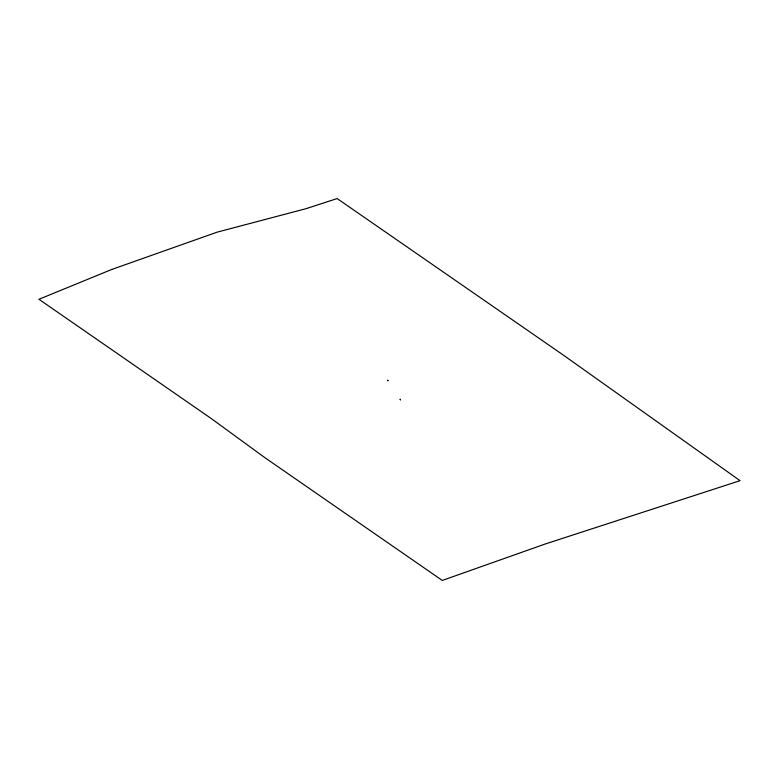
<?xml version="1.0" encoding="UTF-8"?>
<svg xmlns="http://www.w3.org/2000/svg" width="779" height="779" viewBox="0 0 779 779"><rect width="100%" height="100%" fill="white"/><g stroke="black" fill="none" stroke-linecap="round" stroke-linejoin="round"><path stroke-width="1.17" d="M111.718 269.476L38.95 299.282L210.797 418.216L264.879 457.672L442.277 580.443L545.397 543.937L740.05 480.672L563.792 355.409L337.161 198.557L305.806 208.743L217.107 232.161L111.718 269.476M387.63 380.318L387.923 380.765L387.63 380.318M400.163 399.335L400.455 399.783L400.163 399.335"/></g></svg>
